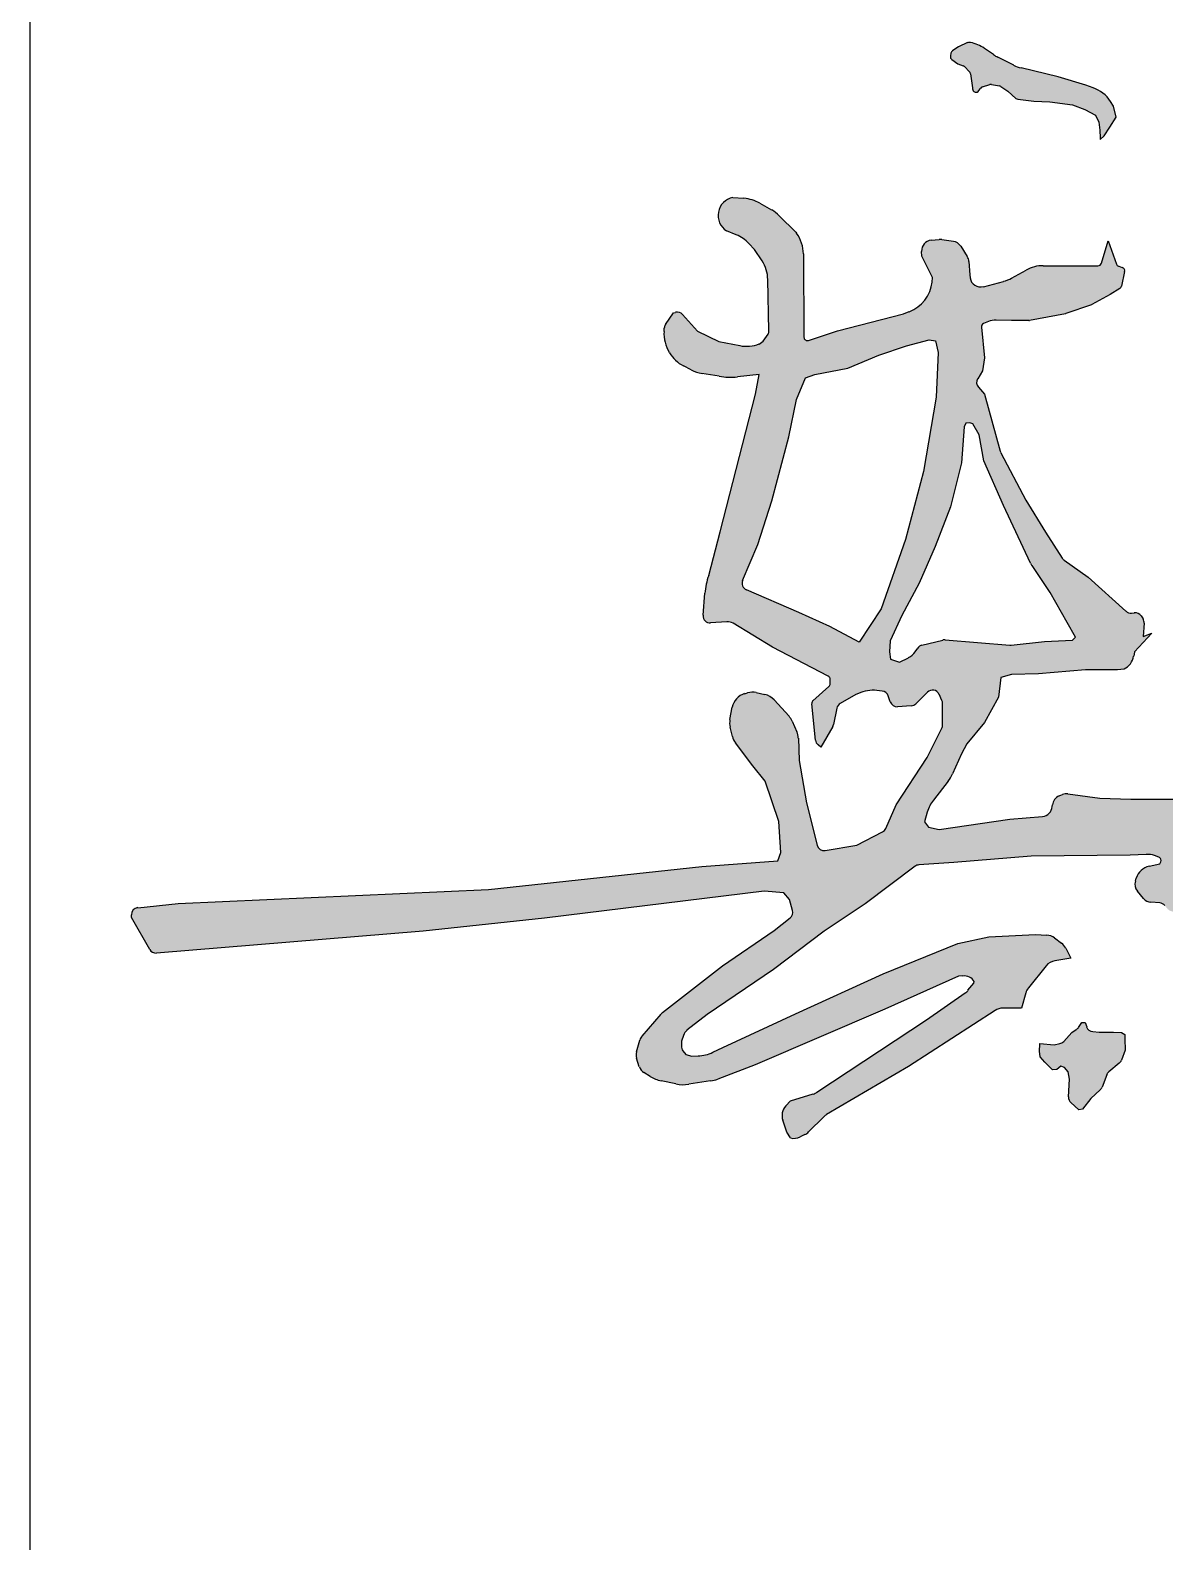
# Model space of a CAD drawing. Extents: x 1680110 to 4798266, y 269661 to 1249705.
# Drawn here: x 2473936 to 2475298, y 531231 to 533044 of the extents above; entities that cross this region are included whole.
import ezdxf

# ---------------------------------------------------------------- set-up
doc = ezdxf.new("R2010")
doc.units = 0
doc.header["$LTSCALE"] = 1000
doc.header["$MEASUREMENT"] = 0
doc.layers.add('图框', color=4, linetype='Continuous')
doc.layers.add('签名', color=7, linetype='Continuous')

msp = doc.modelspace()

# ---------------------------------------------------------------- hatches: boundary and pattern name
at = {"layer": '签名'}
h = msp.add_hatch(color=4, dxfattribs=at)
h.paths.add_polyline_path([(2475159.7, 532958), (2475186.8, 532954.4), (2475201.9, 532948.7), (2475214.4, 532941.9), (2475218.6, 532933.6), (2475219.6, 532923.7), (2475220.1, 532914.8), (2475220.1, 532912.8), (2475224.8, 532916.9), (2475231.6, 532927.3), (2475239.4, 532939.3), (2475236.3, 532952.8), (2475232.6, 532958.3, 0.161293), (2475211.6, 532974.7), (2475202.9, 532977.8), (2475169.6, 532987.7), (2475125.3, 532998.5, -0.055927), (2475116.4, 533001.8), (2475097.4, 533011.3, -0.036786), (2475092, 533014.5), (2475081.4, 533021.9, 0.116967), (2475063.1, 533029.2, 0.125161), (2475061.1, 533028.8), (2475050.1, 533023.8, 0.089225), (2475048.9, 533022.9, -0.045924), (2475049.5, 533023.4), (2475042.9, 533018.9, 0.195275), (2475041.1, 533016.2), (2475040.4, 533012.8, 0.293872), (2475042.1, 533008.5), (2475049.2, 533003.3), (2475056.5, 533000.7), (2475064.4, 532992.9), (2475067, 532974.3, 0.040442), (2475067, 532973.6, 0.74192), (2475074.7, 532971.3), (2475077.4, 532975.2), (2475088.8, 532978.9), (2475100.3, 532976.8), (2475109.2, 532970.5), (2475119.1, 532962, 0.146226), (2475121.4, 532961), (2475140.4, 532958.6)])
h.paths.add_polyline_path([(2475475, 532497.4, -0.224051), (2475483, 532481.1), (2475483.4, 532444.6, 0.252735), (2475493.2, 532426.9), (2475501.9, 532421.3), (2475510.2, 532422.2, 0.405395), (2475529.3, 532444.8), (2475527.9, 532465.7), (2475544, 532470.4), (2475548.6, 532472.7), (2475533, 532481.3), (2475530.2, 532492.8), (2475530.6, 532513.8, 0.116113), (2475528.6, 532523.3), (2475518, 532545.8, 0.062977), (2475515.2, 532550.3), (2475502.8, 532565.2, 0.230474), (2475485.9, 532572.8), (2475470.1, 532572.4), (2475465.1, 532571.1, 0.141943), (2475455, 532565), (2475441.3, 532550.4, 0.175293), (2475435.7, 532537.1), (2475435.5, 532534.4), (2475437.2, 532526.9), (2475438.4, 532526.9)])
h.paths.add_polyline_path([(2475441.5, 532310.5, 0.097987), (2475439.4, 532318.5), (2475433.4, 532331, 0.115547), (2475427.3, 532338.5), (2475404.6, 532356.3), (2475378.8, 532368.7), (2475366.5, 532368.9), (2475355.6, 532362.9), (2475345.6, 532343), (2475354.1, 532326.5, 0.112428), (2475360.3, 532319.3), (2475373, 532309.7), (2475384.2, 532302.6, -0.190711), (2475393.4, 532289.9), (2475402.7, 532253.6, -0.218827), (2475399.5, 532236.2), (2475384.7, 532215), (2475389.3, 532208.2, 0.115033), (2475396.5, 532201.8), (2475409.1, 532194.7, 0.14431), (2475420.8, 532192.1), (2475427.1, 532192.5), (2475434.2, 532208.3, 0.064737), (2475435.9, 532213.5), (2475442.6, 532253.1, 0.042109), (2475442.9, 532256.7), (2475442.9, 532285.6)])
h.paths.add_polyline_path([(2475243.1, 531804.6, 0.133698), (2475245.7, 531808.2), (2475250.2, 531820.5), (2475249.8, 531834), (2475249.8, 531839.1), (2475245.6, 531841.6), (2475236.3, 531842.1), (2475219.1, 531841.8), (2475211.2, 531842.6, -0.296761), (2475204, 531848.4), (2475202.2, 531853.6), (2475198.1, 531853.6), (2475194.2, 531847.6, -0.111035), (2475191.5, 531845), (2475186.1, 531841.6), (2475176.4, 531830.9, -0.159662), (2475171.8, 531828.3), (2475165, 531826.9), (2475147.8, 531828.4), (2475147.6, 531827.5), (2475147.2, 531819.2), (2475148, 531812.2), (2475153.9, 531805.9), (2475162.9, 531796.9), (2475168, 531797.3), (2475173.1, 531801.2), (2475177.4, 531799.7), (2475181.7, 531794.2), (2475183.3, 531785.6), (2475182.2, 531764.2, 0.22558), (2475185, 531757.5), (2475194.7, 531748.8), (2475199, 531749.5), (2475208.8, 531762.5), (2475220.2, 531772.7, 0.121444), (2475222.5, 531776.1), (2475228, 531790.8, -0.134274), (2475230.6, 531794.5)])
h = msp.add_hatch(color=4, dxfattribs=at)
h.paths.add_polyline_path([(2475635.4, 532277.8, -0.231178), (2475637.4, 532281), (2475676, 532304.7), (2475713.1, 532324.3, -0.274551), (2475717.5, 532324), (2475722.4, 532320.7, -0.290357), (2475724.3, 532316.6), (2475720.9, 532293.9, -0.282713), (2475718.1, 532290.5), (2475709.4, 532287.6, 0.12974), (2475691.3, 532275.7), (2475690.2, 532272.8), (2475688.8, 532262.1, 0.07073), (2475689.8, 532250.2), (2475691.3, 532243.3, 0.118418), (2475700.1, 532225.5), (2475729.9, 532189.8), (2475754.7, 532160.8), (2475764, 532149.7, -0.191696), (2475765, 532146.7), (2475764.4, 532136.9, 0.465128), (2475769.1, 532132.4), (2475811.7, 532137), (2475867.1, 532149.4, 0.44834), (2475870.2, 532155), (2475868.8, 532159.2), (2475861.8, 532166.7), (2475857.4, 532172, -0.157491), (2475854.5, 532179.2), (2475854.2, 532183.9, -0.24693), (2475859.1, 532194.7), (2475859.3, 532194.9, 0.440579), (2475860.7, 532213.7), (2475845.8, 532229.5), (2475828.1, 532241.4, -0.170294), (2475823, 532248.2), (2475820.2, 532257.4, -0.102372), (2475819.7, 532262.5), (2475821.2, 532277.3, -0.373734), (2475833.4, 532288.7), (2475833.7, 532288.7, 0.254103), (2475844.2, 532294.9), (2475850.9, 532306.4), (2475852.3, 532304.6), (2475855.2, 532291.6), (2475856, 532288.7, 0.331647), (2475867.8, 532279.1), (2475869.8, 532279), (2475878.5, 532279, 0.263355), (2475889.4, 532285.2), (2475890.2, 532286.4), (2475892.4, 532299.1, -0.184975), (2475897, 532306.9), (2475902.1, 532310.9, -0.149598), (2475909.1, 532313.7), (2475931.6, 532315.4), (2475979.5, 532314.4), (2475996.5, 532309.9), (2476012.9, 532303.4), (2476026.4, 532294.9), (2476043.9, 532275.5), (2476071.5, 532247.5), (2476080.5, 532236.6), (2476082, 532221.6), (2476086.5, 532207.2), (2476091.5, 532155.7), (2476088, 532134.3), (2476069.5, 532132.8), (2476066.5, 532122.8), (2476062.5, 532109.8), (2476047.1, 532095.9), (2476036.6, 532076.9), (2476021.1, 532058.5), (2476010.6, 532055), (2476002.7, 532065.5), (2475996.7, 532069.5), (2475980.2, 532067.5), (2475978.1, 532056.9), (2475955.1, 532051.4), (2475897.2, 532046.9), (2475886.8, 532042.9), (2475896.9, 532014.6), (2475900.9, 531983.5), (2475913.5, 531947.9), (2475965.9, 531837), (2475978.6, 531810.2), (2475979.9, 531786), (2475940.4, 531769.4), (2475919.9, 531782.1), (2475893.1, 531844.6), (2475869.1, 531900.2, 0.119239), (2475857.1, 531916.2), (2475843.3, 531927.5), (2475830.6, 531939), (2475830.9, 531943.4, 0.267055), (2475812.7, 531981.7), (2475800.2, 531990.3), (2475786.2, 532014.4), (2475774.1, 532028.4), (2475772, 532029.9, 0.225942), (2475761.3, 532031.8), (2475739.2, 532025.7, -0.047725), (2475736.8, 532025.3), (2475635.6, 532017.4), (2475562.3, 532015.7), (2475552.5, 532014.2), (2475553.5, 532017.5, -0.302854), (2475564.6, 532026.4), (2475666.7, 532035.4), (2475740, 532046.2, 0.079622), (2475743.8, 532047.4), (2475755.6, 532053.3, 0.447831), (2475758.9, 532065.5), (2475752, 532076.1, 0.101957), (2475749.6, 532078.6), (2475739, 532085.6), (2475711.9, 532082.6), (2475592.4, 532072.6), (2475564.3, 532072.6), (2475531.2, 532067.6), (2475517.1, 532062.5), (2475507.1, 532048.5), (2475506.2, 531936.2, -0.1506), (2475498.6, 531912.3), (2475497, 531910.1), (2475490, 531896.7, -0.07539), (2475482.4, 531886.4), (2475470.3, 531874.3, -0.258442), (2475462.3, 531872), (2475456.8, 531873.3, -0.172364), (2475452, 531876.3), (2475448.1, 531881.4, -0.116492), (2475446.5, 531884.9), (2475442.8, 531903), (2475440, 531979.6, 0.257654), (2475435.8, 531986.6), (2475430.6, 531989.7), (2475429.4, 532000.6, 0.137932), (2475427.7, 532004.9), (2475421.4, 532013.2, -0.130882), (2475419.7, 532017.2), (2475416.8, 532039.3, 0.375873), (2475408.3, 532046.6), (2475372, 532046.6, 0.153785), (2475367.1, 532045.1), (2475341.1, 532026.9), (2475331.1, 532020.7, 0.298099), (2475327.2, 532012.3), (2475328.3, 532009), (2475379.5, 532004.8, -0.449386), (2475383.3, 531999.7), (2475382.7, 531996.7), (2475328.7, 531996.7, 0.210128), (2475322.4, 531993.9), (2475317.2, 531988.3), (2475315, 531987.3, -0.340919), (2475299.9, 531991), (2475297.7, 531993.8, 0.210758), (2475291.6, 531997), (2475281, 531997.7, -0.201903), (2475272.2, 532002.2), (2475264.8, 532011, -0.259318), (2475262.4, 532023.1), (2475263.5, 532026.7, -0.264412), (2475279, 532040.9), (2475291.9, 532043.8), (2475292.9, 532046.1, 0.42547), (2475290.6, 532051.8), (2475285.5, 532053.8, 0.080244), (2475276.3, 532055.1), (2475256, 532054.4), (2475137.4, 532053), (2475044.5, 532045.3), (2475002.7, 532042.6, 0.145884), (2474998.1, 532040.9), (2474938, 531995.9), (2474888.8, 531962.9), (2474828.2, 531917.1), (2474748.7, 531863), (2474724.3, 531844.2, 0.151784), (2474720, 531838), (2474717.7, 531831), (2474717.7, 531825.3, 0.121298), (2474719.2, 531819.4), (2474722.8, 531815.2), (2474730, 531813.3), (2474737.6, 531813.5, 0.108689), (2474755.3, 531817.8), (2474767.3, 531823.7), (2474854.6, 531863.8), (2474959.8, 531911.9), (2475049.2, 531948.3), (2475086.6, 531956.1), (2475142.6, 531959.1), (2475156.1, 531958.3, -0.148728), (2475165.4, 531955), (2475173.8, 531948.7, -0.11645), (2475178.8, 531942.7), (2475184.9, 531930.6), (2475165.9, 531927.6, 0.187953), (2475155.2, 531921.5), (2475134, 531895, 0.102525), (2475130.9, 531888.9), (2475125.9, 531870.6), (2475103.4, 531870.6, 0.144191), (2475094.2, 531867.9), (2474990.2, 531800.9), (2474891.8, 531743.1, 0.063491), (2474888.4, 531740.4), (2474870.3, 531722.3, -0.080592), (2474865.9, 531719.1), (2474860.2, 531716.3, -0.178905), (2474848.5, 531715), (2474844.1, 531722.1), (2474839.3, 531736.2, -0.27945), (2474842.9, 531753.4), (2474848.7, 531759.6), (2474875.8, 531767.8, 0.073381), (2474880.2, 531769.9), (2475011.9, 531856.9), (2475058.1, 531889, 0.06755), (2475061.5, 531892.1), (2475068.5, 531900.5), (2475068.9, 531902.8, 0.305341), (2475055.5, 531909.3), (2475050.2, 531909), (2474961.7, 531869.7), (2474806.2, 531802.8), (2474761.2, 531785.7, -0.052637), (2474752.6, 531783.4), (2474726.4, 531779.4, -0.090596), (2474711.1, 531779.8), (2474693.4, 531783.6, -0.085038), (2474680, 531788.9), (2474672.6, 531793.4, -0.181064), (2474667.1, 531800.4), (2474663.8, 531810.9, -0.147202), (2474663.7, 531818.2), (2474667.8, 531832.5, -0.109427), (2474670.4, 531837.3), (2474693.3, 531863.7, -0.048018), (2474695.1, 531865.4), (2474766.9, 531921.6), (2474828.8, 531963.9), (2474848, 531979.1, 0.298156), (2474851, 531987.9), (2474847.5, 532001.2), (2474840.6, 532009.1), (2474817, 532011), (2474553.3, 531978.7), (2474407.6, 531962.9), (2474087.5, 531936.8, -0.291644), (2474079.5, 531941.1), (2474057.6, 531979.6), (2474057.6, 531982.8, -0.383842), (2474065.2, 531991.2), (2474113.6, 531996.3), (2474486.2, 532013), (2474742, 532040.6), (2474833.5, 532047.5), (2474837.1, 532057.4), (2474834.4, 532094.5), (2474818.2, 532142.9), (2474803.4, 532161.5), (2474782.5, 532188.9, -0.101619), (2474778.8, 532196.6), (2474776.1, 532207.6, -0.109256), (2474775.8, 532216.8), (2474778.7, 532231.6, -0.280752), (2474793.5, 532247.9), (2474796.9, 532248.9, -0.126758), (2474807.5, 532249.3), (2474817.8, 532247, -0.15474), (2474828.9, 532240.5), (2474846.8, 532220.9, -0.081557), (2474850.5, 532215.1), (2474856.2, 532202.2, -0.093443), (2474858, 532194.6), (2474859, 532167.7), (2474867.7, 532117), (2474880.4, 532066.3, 0.390931), (2474890, 532059.9), (2474928.3, 532066.3), (2474959, 532082.2, 0.171134), (2474962.9, 532086.4), (2474975.3, 532114.5), (2475012.4, 532171.4), (2475030.1, 532206.6, 0.116513), (2475031, 532210.4), (2475031, 532236.3, 0.107138), (2475030.2, 532239.8), (2475026.8, 532247.3, 0.523435), (2475013, 532249.8), (2474999, 532235.8, -0.18265), (2474993.5, 532233.4), (2474976.9, 532232.3, -0.340063), (2474968.3, 532238.1), (2474965.9, 532245.3, 0.294066), (2474958.7, 532251), (2474952.2, 532251.7, 0.133568), (2474930.1, 532248.2), (2474927.1, 532246.8), (2474908.2, 532236.3, 0.220074), (2474904, 532230.5), (2474900.1, 532211, -0.080659), (2474899.2, 532208.5), (2474885, 532183.7), (2474881.6, 532186.4, -0.201849), (2474878.5, 532192.2), (2474874.1, 532235.9, -0.240558), (2474875.5, 532239.5), (2474894.7, 532256.6, 0.21433), (2474896.1, 532259.8), (2474896.1, 532265.2, 0.280337), (2474893.8, 532269), (2474826.9, 532303.6), (2474779.7, 532332.4, 0.156534), (2474772.1, 532334.2), (2474752.7, 532332.8, -0.46076), (2474743.6, 532341.9), (2474745.8, 532368.3, -0.064651), (2474750.4, 532389.7), (2474764, 532442.2), (2474783.5, 532517), (2474806.5, 532607.2), (2474811, 532630.6), (2474784.9, 532628, -0.064936), (2474762.9, 532628.6), (2474742.3, 532632, -0.080775), (2474729.4, 532636.3), (2474720, 532641.2, -0.135752), (2474703.4, 532656.7), (2474702.9, 532657.5, -0.154043), (2474696.8, 532682.3), (2474697, 532686.3, -0.136703), (2474698.5, 532690.6), (2474708.3, 532704.7), (2474710.6, 532705.3, -0.279334), (2474719, 532702.8), (2474737, 532682.7), (2474762.5, 532670.4), (2474787.6, 532665.4, 0.141167), (2474811, 532667.3), (2474815.9, 532670.8), (2474821.7, 532679.2, 0.122029), (2474822.6, 532683.2), (2474821.3, 532744.7, 0.13949), (2474814.4, 532766.9), (2474805.4, 532780.8), (2474798.6, 532788, 0.109197), (2474783.5, 532798.3), (2474771.6, 532803.1, -0.674227), (2474779.2, 532843), (2474792.7, 532842.4, -0.092395), (2474811.7, 532836.2), (2474825.9, 532828.2, -0.067551), (2474835, 532821.2), (2474854.8, 532801.5), (2474855.7, 532800.2, -0.157847), (2474864, 532775.4), (2474864.7, 532675.6, 0.507739), (2474870.2, 532671.6), (2474905, 532683), (2474984.1, 532703.5), (2474991.1, 532706.2, 0.285141), (2475018.4, 532741.7), (2475019, 532747.3), (2475006.2, 532772.7), (2475005.9, 532778.4, -0.404917), (2475017.5, 532791.9), (2475027, 532792.7, -0.059906), (2475030, 532792.6), (2475044, 532790.6, -0.217925), (2475052.9, 532784.8), (2475060.7, 532772.3, -0.127757), (2475062.7, 532766.2), (2475063.6, 532750.5), (2475064.1, 532746.7, 0.45192), (2475080, 532736.1), (2475104.2, 532742.5, 0.061267), (2475113.8, 532746.4), (2475131.2, 532756, -0.126968), (2475151.8, 532761.3), (2475217.5, 532761.3, 0.329734), (2475221.6, 532764.3), (2475229.7, 532790.9), (2475239.7, 532763.2, 0.229531), (2475242.4, 532760.6), (2475246.7, 532759.2, -0.382276), (2475249.5, 532754.3), (2475245.7, 532736.7, -0.203047), (2475243.8, 532734), (2475232.2, 532726.7), (2475210, 532714.4), (2475178.7, 532703.7), (2475135, 532695.5), (2475113.6, 532695.5), (2475095.4, 532696.1, 0.112418), (2475086.1, 532694.4), (2475080.2, 532691.8, 0.326044), (2475077.7, 532687.4), (2475081.5, 532650.7), (2475079, 532635.1), (2475073.2, 532625.6, 0.328096), (2475074, 532615.6), (2475081.5, 532607.1), (2475100.3, 532538.7, 0.053255), (2475101, 532537), (2475130.9, 532479.9), (2475154.6, 532441.8), (2475174.7, 532410.3, 0.098742), (2475177, 532407.9), (2475205.9, 532387.8), (2475251.1, 532346.7, 0.218816), (2475257.9, 532344.6), (2475261.2, 532345, -0.291918), (2475269.4, 532341.1), (2475271.7, 532337.5, -0.158896), (2475272.9, 532332.4), (2475271.8, 532316.7), (2475282.3, 532320.7), (2475261.3, 532298.3), (2475260.4, 532293, -0.240188), (2475248.9, 532277.5), (2475241, 532276.4), (2475202.5, 532276.4), (2475146.2, 532271.8), (2475113.8, 532270.9), (2475100.9, 532267.2), (2475098.1, 532243.9), (2475081.5, 532213.4), (2475060.2, 532187.6), (2475053.8, 532175.6), (2475042.9, 532151.6, -0.059303), (2475037.7, 532143), (2475020, 532120.3, 0.096023), (2475012.7, 532105.8), (2475009.4, 532094.4), (2475014, 532087.9), (2475027, 532085.2), (2475111.7, 532097.3), (2475151.1, 532100.7, 0.368288), (2475162.7, 532112.5), (2475162.8, 532114.4, -0.287337), (2475170.8, 532125.3), (2475175.1, 532127, -0.1299), (2475181.5, 532127.8), (2475219.8, 532122.6), (2475257.1, 532121.5), (2475311.5, 532121.5, -0.061275), (2475314.5, 532121.1), (2475322.5, 532119.2, -0.265952), (2475331.7, 532110.4), (2475334.8, 532099.8), (2475339.1, 532085.3, 0.385739), (2475353.7, 532076.4), (2475364.5, 532078.4, 0.134429), (2475370.6, 532081.4), (2475387.3, 532096.2, 0.361907), (2475389.8, 532112.3), (2475385.5, 532119.5), (2475384.1, 532131.4, -0.367837), (2475393.3, 532145.2), (2475404.4, 532148.3, -0.157947), (2475412.2, 532148.1), (2475415, 532147.1, -0.191883), (2475422, 532140.8), (2475424.9, 532135), (2475430.1, 532117.4), (2475430.7, 532110.6, 0.175535), (2475434.4, 532102.7), (2475439.4, 532097.7), (2475458.6, 532096.8, 0.100406), (2475463.6, 532097.6), (2475473.8, 532101.3, 0.271742), (2475482, 532111.3), (2475487.1, 532143.3), (2475502.6, 532204.3), (2475518.5, 532254.6), (2475533.7, 532291.3), (2475537.8, 532288.2), (2475538.9, 532279.9), (2475532.7, 532236.4), (2475521.3, 532193), (2475513, 532152.6), (2475508.8, 532124.6), (2475508.8, 532106, 0.280775), (2475522, 532107.5), (2475525.4, 532110.1), (2475571, 532118.4), (2475707.4, 532123.4, 0.384258), (2475711.5, 532127.4), (2475712.1, 532137.4, 0.192772), (2475711.2, 532140.4), (2475681.2, 532176.4), (2475659.6, 532197.9, -0.038185), (2475655.4, 532202.8), (2475642.3, 532220.7, -0.150784), (2475634.1, 532244.3), (2475633.5, 532261.3)])
h.paths.add_polyline_path([(2475022.7, 532671), (2475025.7, 532657.1), (2475023.5, 532603.7), (2475008.1, 532514.5), (2474986.5, 532432.9), (2474957.2, 532349.8), (2474931.1, 532309.8), (2474895.6, 532328.3), (2474858.7, 532345.2), (2474795.6, 532372.6, -0.411776), (2474791.1, 532383.8), (2474809.4, 532426.8), (2474826.3, 532479.1), (2474846.4, 532556), (2474855.6, 532600.7), (2474866.4, 532626.8), (2474877.6, 532630.7), (2474917.3, 532638.5), (2474954.7, 532654.1), (2474987.8, 532665), (2475014.8, 532672.2)], flags=16)
h.paths.add_polyline_path([(2475063.7, 532572.8), (2475067.4, 532571.7), (2475074.9, 532558.5), (2475080.7, 532527.2), (2475104.1, 532473.6), (2475136.7, 532404.4, 0.039662), (2475138.4, 532401.5), (2475160.3, 532369.4), (2475180.4, 532333.4), (2475190.5, 532315.9), (2475186.8, 532312.1), (2475153.4, 532310.6), (2475112.6, 532306.2), (2475034.2, 532312.6, 0.081589), (2475031.5, 532312.3), (2475006.2, 532306, 0.183834), (2475001.3, 532302.6), (2474998.2, 532298.1, -0.12786), (2474990.2, 532291.1), (2474979.2, 532285.6), (2474968.6, 532289.3), (2474967.2, 532298.3), (2474968.3, 532311.3), (2474982.3, 532341.5), (2475002.8, 532380.3), (2475022.3, 532424.6), (2475040.6, 532472.1), (2475053.6, 532524.9), (2475056.8, 532568.1), (2475058.9, 532572.3)], flags=16)
h.paths.add_polyline_path([(2475903.2, 532263.4), (2475911, 532271), (2475915.9, 532275.3, -0.191823), (2475924.8, 532278.4), (2475945.9, 532277.4), (2475959.5, 532275, -0.10674), (2475964.5, 532272.9), (2475990.2, 532255.3), (2476015.5, 532237.7, -0.07439), (2476018.2, 532235.1), (2476035.8, 532212.7, -0.129106), (2476044.4, 532192.9), (2476047.1, 532175.8, -0.195793), (2476039.6, 532144.6), (2476035.1, 532138.2), (2476029.3, 532128.9), (2476010, 532113.2), (2476000.1, 532107.9), (2475994.3, 532109.1), (2475987.9, 532119), (2475980.3, 532127.7), (2475978.6, 532142.3), (2475978.6, 532157.4), (2475976.8, 532169.7), (2475969.8, 532180.2), (2475962.8, 532184.8), (2475954.1, 532185.4), (2475943.6, 532194.7), (2475935.4, 532206.4), (2475927.9, 532226.2), (2475922, 532236.6), (2475912.7, 532248.3), (2475904.5, 532255.3), (2475902.1, 532257.6)], flags=16)
h.paths.add_polyline_path([(2475875.8, 532188), (2475877.6, 532190.1), (2475877.9, 532190.1), (2475894.2, 532191.6), (2475901.6, 532187.9, -0.319194), (2475903.9, 532183.5), (2475902.8, 532175.3), (2475903.8, 532174.3, 0.170609), (2475911.2, 532170.3), (2475916.2, 532169.6), (2475922, 532168.3, -0.270894), (2475925.2, 532165.4), (2475925.9, 532163.1), (2475925.2, 532156.3), (2475924.8, 532154.2, -0.35173), (2475920.7, 532150.8), (2475906.4, 532150.5), (2475892.9, 532152.1, -0.28734), (2475889.4, 532154.9), (2475888, 532158.8, 0.155831), (2475886.5, 532160.8, 0.184917), (2475883.7, 532162.1), (2475879.7, 532162.4), (2475875.8, 532168.5), (2475875.8, 532179)], flags=16)
h.paths.add_polyline_path([(2475800.3, 532081.5), (2475810.3, 532092.1), (2475819.5, 532098), (2475826.7, 532101.8, -0.109091), (2475832, 532103.2), (2475838.8, 532103.5), (2475858.5, 532101.2), (2475867.7, 532100.1, 0.069308), (2475871.2, 532100.1), (2475877.9, 532101.2, 0.13629), (2475884.1, 532104), (2475890.9, 532109.6, -0.117467), (2475896.2, 532112.2), (2475904.9, 532114.2, -0.049761), (2475907.4, 532114.6), (2475921.1, 532114.9, -0.063156), (2475924.2, 532114.6), (2475938.7, 532111.3), (2475940.1, 532110.8, -0.311276), (2475948.3, 532098.9), (2475948.3, 532098), (2475943.8, 532088.4), (2475935.8, 532077.6, -0.162986), (2475929.1, 532073), (2475925.4, 532071.9), (2475905.7, 532071.5), (2475897.9, 532071.5, 0.140475), (2475891.1, 532069.5), (2475883.2, 532064.6), (2475878.7, 532062.3), (2475872.2, 532060.9), (2475870.3, 532061.2, -0.312011), (2475859.9, 532070.1), (2475857.8, 532071.6), (2475853, 532070.1), (2475847.9, 532059.1), (2475844.7, 532054.5), (2475841.4, 532052.6, -0.174687), (2475832.9, 532051.2), (2475827.3, 532052.2), (2475820, 532056.6, -0.082204), (2475816.8, 532059.3), (2475813.1, 532063.7), (2475803.9, 532073.3), (2475799.8, 532077.9)], flags=16)
h.paths.add_polyline_path([(2475831.4, 532026.7), (2475834.5, 532028.3, 0.21493), (2475842.7, 532034.9), (2475845.2, 532039.7), (2475847.2, 532043.3), (2475850.6, 532043.3), (2475856.1, 532042.1), (2475858.5, 532038.4, 0.120194), (2475862.8, 532034.2), (2475864.5, 532033.2), (2475870.4, 532027.6), (2475877.1, 532023.2, -0.198061), (2475882.6, 532015.2), (2475884.4, 532006.7), (2475884.9, 531992.1, -0.06461), (2475884.6, 531988.8), (2475884.4, 531988, -0.302829), (2475877.6, 531981.5), (2475876.5, 531981.3, -0.052243), (2475873.9, 531981.1), (2475864.1, 531981.5), (2475856.3, 531982.1), (2475853.1, 531985.3), (2475851.9, 531988.8), (2475851.7, 531997.2, 0.37754), (2475845.4, 532006.5), (2475842.6, 532011.9), (2475841.6, 532014.3), (2475839, 532015.9), (2475835.2, 532016.7), (2475831.7, 532019.5), (2475830.7, 532024)], flags=16)

# ---------------------------------------------------------------- linework, layer by layer
at = {"layer": '图框', "color": 0}
msp.add_lwpolyline([(2473936.1, 524454.8), (2473936.1, 537729.5)], dxfattribs=at)
at = {"layer": '签名', "color": 4}
for p, q in [((2475061.1, 533028.8, -2124.5), (2475050.1, 533023.8, -2124.5)), ((2475064.6, 533028.9, -2124.5), (2475063.6, 533029.1, -2124.5)), ((2475041.1, 533016.2, -2124.5), (2475040.4, 533012.8, -2124.5)), ((2475049.5, 533023.4, -2124.5), (2475042.9, 533018.9, -2124.5)), ((2475092, 533014.5, -2124.5), (2475081.4, 533021.9, -2124.5)), ((2475116.4, 533001.8, -2124.5), (2475097.4, 533011.3, -2124.5)), ((2475042.1, 533008.5, -2124.5), (2475049.2, 533003.3, -2124.5)), ((2475049.2, 533003.3, -2124.5), (2475055.6, 533001, -2124.5)), ((2475057.2, 533000, -2124.5), (2475063.4, 532993.9, -2124.5)), ((2475064.6, 532991.5, -2124.5), (2475067, 532974.7, -2124.5)), ((2475169.6, 532987.7, -2124.5), (2475125.3, 532998.5, -2124.5)), ((2475067, 532974.7, -2124.5), (2475067, 532973.6, -2124.5)), ((2475074.7, 532971.3, -2124.5), (2475076.6, 532974, -2124.5)), ((2475078.8, 532975.7, -2124.5), (2475087.8, 532978.5, -2124.5)), ((2475089.9, 532978.7, -2124.5), (2475099.4, 532976.9, -2124.5)), ((2475101.1, 532976.2, -2124.5), (2475109.2, 532970.5, -2124.5)), ((2475202.9, 532977.8, -2124.5), (2475169.6, 532987.7, -2124.5)), ((2475211.6, 532974.7, -2124.5), (2475202.9, 532977.8, -2124.5)), ((2475109.2, 532970.5, -2124.5), (2475119.1, 532962, -2124.5)), ((2475121.4, 532961, -2124.5), (2475140.4, 532958.6, -2124.5)), ((2475140.4, 532958.6, -2124.5), (2475159.7, 532958, -2124.5)), ((2475159.7, 532958, -2124.5), (2475186.8, 532954.4, -2124.5)), ((2475236.3, 532952.8, -2124.5), (2475232.6, 532958.3, -2124.5)), ((2475186.8, 532954.4, -2124.5), (2475201.9, 532948.7, -2124.5)), ((2475201.9, 532948.7, -2124.5), (2475214.4, 532941.9, -2124.5)), ((2475214.4, 532941.9, -2124.5), (2475218.6, 532933.6, -2124.5)), ((2475231.6, 532927.3, -2124.5), (2475239.4, 532939.3, -2124.5)), ((2475239.4, 532939.3, -2124.5), (2475236.3, 532952.8, -2124.5)), ((2475218.6, 532933.6, -2124.5), (2475219.6, 532923.7, -2124.5)), ((2475219.6, 532923.7, -2124.5), (2475220.1, 532914.8, -2124.5)), ((2475224.8, 532916.9, -2124.5), (2475231.6, 532927.3, -2124.5)), ((2475220.1, 532912.8, -2124.5), (2475224.8, 532916.9, -2124.5)), ((2475220.1, 532914.8, -2124.5), (2475220.1, 532912.8, -2124.5)), ((2474779.2, 532843, -2124.5), (2474792.7, 532842.4, -2124.5)), ((2474811.7, 532836.2, -2124.5), (2474825.9, 532828.2, -2124.5)), ((2474835, 532821.2, -2124.5), (2474854.8, 532801.5, -2124.5)), ((2474783.5, 532798.3, -2124.5), (2474771.6, 532803.1, -2124.5)), ((2474854.8, 532801.5, -2124.5), (2474855.7, 532800.2, -2124.5)), ((2475017.5, 532791.9, -2124.5), (2475027, 532792.7, -2124.5)), ((2475030, 532792.6, -2124.5), (2475044, 532790.6, -2124.5)), ((2474805.4, 532780.8, -2124.5), (2474798.6, 532788, -2124.5)), ((2474814.4, 532766.9, -2124.5), (2474805.4, 532780.8, -2124.5)), ((2474864, 532775.4, -2124.5), (2474864.7, 532675.6, -2124.5)), ((2475006.2, 532772.7, -2124.5), (2475005.9, 532778.4, -2124.5)), ((2475052.9, 532784.8, -2124.5), (2475060.7, 532772.3, -2124.5)), ((2475221.6, 532764.3, -2124.5), (2475229.7, 532790.9, -2124.5)), ((2475229.7, 532790.9, -2124.5), (2475239.7, 532763.2, -2124.5)), ((2475019, 532747.3, -2124.5), (2475006.2, 532772.7, -2124.5)), ((2475062.7, 532766.2, -2124.5), (2475063.6, 532750.5, -2124.5)), ((2475113.8, 532746.4, -2124.5), (2475131.2, 532756, -2124.5)), ((2475151.8, 532761.3, -2124.5), (2475217.5, 532761.3, -2124.5)), ((2475242.4, 532760.6, -2124.5), (2475246.7, 532759.2, -2124.5)), ((2474822.6, 532683.2, -2124.5), (2474821.3, 532744.7, -2124.5)), ((2475018.4, 532741.7, -2124.5), (2475019, 532747.3, -2124.5)), ((2475063.6, 532750.5, -2124.5), (2475064.1, 532746.7, -2124.5)), ((2475080, 532736.1, -2124.5), (2475104.2, 532742.5, -2124.5)), ((2475249.5, 532754.3, -2124.5), (2475245.7, 532736.7, -2124.5)), ((2475232.2, 532726.7, -2124.5), (2475210.3, 532714.6, -2124.5)), ((2475243.8, 532734, -2124.5), (2475232.2, 532726.7, -2124.5)), ((2474698.5, 532690.6, -2124.5), (2474708.3, 532704.7, -2124.5)), ((2474708.3, 532704.7, -2124.5), (2474710.6, 532705.3, -2124.5)), ((2474719, 532702.8, -2124.5), (2474737, 532682.7, -2124.5)), ((2474905, 532683, -2124.5), (2474984.1, 532703.5, -2124.5)), ((2474984.1, 532703.5, -2124.5), (2474991.1, 532706.2, -2124.5)), ((2475178.4, 532703.6, -2124.5), (2475135.4, 532695.5, -2124.5)), ((2475209.6, 532714.3, -2124.5), (2475179, 532703.8, -2124.5)), ((2474696.8, 532682.3, -2124.5), (2474697, 532686.3, -2124.5)), ((2474737, 532682.7, -2124.5), (2474762.5, 532670.4, -2124.5)), ((2474870.2, 532671.6, -2124.5), (2474905, 532683, -2124.5)), ((2475077.7, 532687.4, -2124.5), (2475081.5, 532650.7, -2124.5)), ((2475086.1, 532694.4, -2124.5), (2475080.2, 532691.8, -2124.5)), ((2475113.6, 532695.5, -2124.5), (2475095.4, 532696.1, -2124.5)), ((2475134.6, 532695.5, -2124.5), (2475113.6, 532695.5, -2124.5)), ((2474762.5, 532670.4, -2124.5), (2474787.6, 532665.4, -2124.5)), ((2474811, 532667.3, -2124.5), (2474815.9, 532670.8, -2124.5)), ((2474815.9, 532670.8, -2124.5), (2474821.7, 532679.2, -2124.5)), ((2474954.7, 532654.1, -2124.5), (2474987.8, 532665, -2124.5)), ((2474987.8, 532665, -2124.5), (2475014.8, 532672.2, -2124.5)), ((2475014.8, 532672.2, -2124.5), (2475022.7, 532671, -2124.5)), ((2475022.7, 532671, -2124.5), (2475025.7, 532657.1, -2124.5)), ((2474703.4, 532656.7, -2124.5), (2474702.9, 532657.5, -2124.5)), ((2474917.3, 532638.5, -2124.5), (2474954.7, 532654.1, -2124.5)), ((2475025.7, 532657.1, -2124.5), (2475023.5, 532603.7, -2124.5)), ((2475081.5, 532650.7, -2124.5), (2475079, 532635.1, -2124.5)), ((2474729.4, 532636.3, -2124.5), (2474720, 532641.2, -2124.5)), ((2474762.9, 532628.6, -2124.5), (2474742.3, 532632, -2124.5)), ((2474811, 532630.6, -2124.5), (2474784.9, 532628, -2124.5)), ((2474806.5, 532607.2, -2124.5), (2474811, 532630.6, -2124.5)), ((2474866.4, 532626.8, -2124.5), (2474877.6, 532630.7, -2124.5)), ((2474877.6, 532630.7, -2124.5), (2474917.3, 532638.5, -2124.5)), ((2475079, 532635.1, -2124.5), (2475073.2, 532625.6, -2124.5)), ((2474855.6, 532600.7, -2124.5), (2474866.4, 532626.8, -2124.5)), ((2475074, 532615.6, -2124.5), (2475081.5, 532607.1, -2124.5)), ((2474783.5, 532517, -2124.5), (2474806.5, 532607.2, -2124.5)), ((2474846.4, 532556, -2124.5), (2474855.6, 532600.7, -2124.5)), ((2475023.5, 532603.7, -2124.5), (2475008.1, 532514.5, -2124.5)), ((2475081.5, 532607.1, -2124.5), (2475100.3, 532538.7, -2124.5)), ((2474826.3, 532479.1, -2124.5), (2474846.4, 532556, -2124.5)), ((2475056.8, 532568.1, -2124.5), (2475053.6, 532524.9, -2124.5)), ((2475058.9, 532572.3, -2124.5), (2475056.8, 532568.1, -2124.5)), ((2475063.7, 532572.8, -2124.5), (2475058.9, 532572.3, -2124.5)), ((2475067.4, 532571.7, -2124.5), (2475063.7, 532572.8, -2124.5)), ((2475074.9, 532558.5, -2124.5), (2475067.4, 532571.7, -2124.5)), ((2475080.7, 532527.2, -2124.5), (2475074.9, 532558.5, -2124.5)), ((2475053.6, 532524.9, -2124.5), (2475040.6, 532472.1, -2124.5)), ((2475104.1, 532473.6, -2124.5), (2475080.7, 532527.2, -2124.5)), ((2475101, 532537, -2124.5), (2475130.9, 532479.9, -2124.5)), ((2474764, 532442.2, -2124.5), (2474783.5, 532517, -2124.5)), ((2475008.1, 532514.5, -2124.5), (2474986.5, 532432.9, -2124.5)), ((2474809.4, 532426.8, -2124.5), (2474826.3, 532479.1, -2124.5)), ((2475040.6, 532472.1, -2124.5), (2475022.3, 532424.6, -2124.5)), ((2475136.7, 532404.4, -2124.5), (2475104.1, 532473.6, -2124.5)), ((2475130.9, 532479.9, -2124.5), (2475154.6, 532441.8, -2124.5)), ((2474750.4, 532389.7, -2124.5), (2474764, 532442.2, -2124.5)), ((2474764, 532442.2, -2124.5), (2474764, 532442.2, -2124.5)), ((2474986.5, 532432.9, -2124.5), (2474957.2, 532349.8, -2124.5)), ((2475154.6, 532441.8, -2124.5), (2475174.7, 532410.3, -2124.5)), ((2474791.1, 532383.8, -2124.5), (2474809.4, 532426.8, -2124.5)), ((2475022.3, 532424.6, -2124.5), (2475002.8, 532380.3, -2124.5)), ((2475160.3, 532369.4, -2124.5), (2475138.4, 532401.5, -2124.5)), ((2475177, 532407.9, -2124.5), (2475205.9, 532387.8, -2124.5)), ((2475002.8, 532380.3, -2124.5), (2474982.3, 532341.5, -2124.5)), ((2475205.9, 532387.8, -2124.5), (2475251.1, 532346.7, -2124.5)), ((2474743.6, 532341.9, -2124.5), (2474745.8, 532368.3, -2124.5)), ((2474858.7, 532345.2, -2124.5), (2474795.6, 532372.6, -2124.5)), ((2475180.4, 532333.4, -2124.5), (2475160.3, 532369.4, -2124.5)), ((2474895.6, 532328.3, -2124.5), (2474858.7, 532345.2, -2124.5)), ((2474957.2, 532349.8, -2124.5), (2474931.1, 532309.8, -2124.5)), ((2474982.3, 532341.5, -2124.5), (2474968.3, 532311.3, -2124.5)), ((2475257.9, 532344.6, -2124.5), (2475261.2, 532345, -2124.5)), ((2475269.4, 532341.1, -2124.5), (2475271.7, 532337.5, -2124.5)), ((2474772.1, 532334.2, -2124.5), (2474752.7, 532332.8, -2124.5)), ((2474826.9, 532303.6, -2124.5), (2474779.7, 532332.4, -2124.5)), ((2474931.1, 532309.8, -2124.5), (2474895.6, 532328.3, -2124.5)), ((2475190.5, 532315.9, -2124.5), (2475180.4, 532333.4, -2124.5)), ((2475282.3, 532320.7, -2124.5), (2475261.3, 532298.3, -2124.5)), ((2475272.9, 532332.4, -2124.5), (2475271.8, 532316.7, -2124.5)), ((2475271.8, 532316.7, -2124.5), (2475282.3, 532320.7, -2124.5)), ((2474893.8, 532269, -2124.5), (2474826.9, 532303.6, -2124.5)), ((2474968.3, 532311.3, -2124.5), (2474967.2, 532298.3, -2124.5)), ((2474998.2, 532298.1, -2124.5), (2475001.3, 532302.6, -2124.5)), ((2475006.2, 532306, -2124.5), (2475031.5, 532312.3, -2124.5)), ((2475034.2, 532312.6, -2124.5), (2475111.9, 532306.3, -2124.5)), ((2475113.4, 532306.3, -2124.5), (2475153.4, 532310.6, -2124.5)), ((2475153.4, 532310.6, -2124.5), (2475186.8, 532312.1, -2124.5)), ((2475186.8, 532312.1, -2124.5), (2475190.5, 532315.9, -2124.5)), ((2474967.2, 532298.3, -2124.5), (2474968.6, 532289.3, -2124.5)), ((2474968.6, 532289.3, -2124.5), (2474979.2, 532285.6, -2124.5)), ((2474979.2, 532285.6, -2124.5), (2474990.2, 532291.1, -2124.5)), ((2475261.3, 532298.3, -2124.5), (2475260.4, 532293, -2124.5)), ((2475100.9, 532267.2, -2124.5), (2475098.1, 532243.9, -2124.5)), ((2475113.8, 532270.9, -2124.5), (2475100.9, 532267.2, -2124.5)), ((2475146.2, 532271.8, -2124.5), (2475113.8, 532270.9, -2124.5)), ((2475202.5, 532276.4, -2124.5), (2475146.2, 532271.8, -2124.5)), ((2475241, 532276.4, -2124.5), (2475202.5, 532276.4, -2124.5)), ((2475248.9, 532277.5, -2124.5), (2475241, 532276.4, -2124.5)), ((2474793.5, 532247.9, -2124.5), (2474796.9, 532248.9, -2124.5)), ((2474807.5, 532249.3, -2124.5), (2474817.8, 532247, -2124.5)), ((2474875.5, 532239.5, -2124.5), (2474894.7, 532256.6, -2124.5)), ((2474896.1, 532259.8, -2124.5), (2474896.1, 532265.2, -2124.5)), ((2474930.1, 532248.2, -2124.5), (2474927.1, 532246.8, -2124.5)), ((2474958.7, 532251, -2124.5), (2474952.2, 532251.7, -2124.5)), ((2475013, 532249.8, -2124.5), (2474999, 532235.8, -2124.5)), ((2474775.8, 532216.8, -2124.5), (2474778.7, 532231.6, -2124.5)), ((2474828.9, 532240.5, -2124.5), (2474846.8, 532220.9, -2124.5)), ((2474878.5, 532192.2, -2124.5), (2474874.1, 532235.9, -2124.5)), ((2474904, 532230.5, -2124.5), (2474900.1, 532211, -2124.5)), ((2474927.1, 532246.8, -2124.5), (2474908.2, 532236.3, -2124.5)), ((2474968.3, 532238.1, -2124.5), (2474965.9, 532245.3, -2124.5)), ((2474993.5, 532233.4, -2124.5), (2474976.9, 532232.3, -2124.5)), ((2475030.2, 532239.8, -2124.5), (2475026.8, 532247.3, -2124.5)), ((2475031, 532210.4, -2124.5), (2475031, 532236.3, -2124.5)), ((2475098.1, 532243.9, -2124.5), (2475081.5, 532213.4, -2124.5)), ((2474850.5, 532215.1, -2124.5), (2474856.2, 532202.2, -2124.5)), ((2475081.5, 532213.4, -2124.5), (2475060.2, 532187.6, -2124.5)), ((2474778.8, 532196.6, -2124.5), (2474776.1, 532207.6, -2124.5)), ((2474858, 532194.6, -2124.5), (2474859, 532167.7, -2124.5)), ((2474899.2, 532208.5, -2124.5), (2474885, 532183.7, -2124.5)), ((2475012.4, 532171.4, -2124.5), (2475030.1, 532206.6, -2124.5)), ((2474803.4, 532161.5, -2124.5), (2474782.5, 532188.9, -2124.5)), ((2474885, 532183.7, -2124.5), (2474881.6, 532186.4, -2124.5)), ((2475053.8, 532175.6, -2124.5), (2475042.9, 532151.6, -2124.5)), ((2475060.2, 532187.6, -2124.5), (2475053.8, 532175.6, -2124.5)), ((2474818.2, 532142.9, -2124.5), (2474803.4, 532161.5, -2124.5)), ((2474859, 532167.7, -2124.5), (2474867.7, 532117, -2124.5)), ((2474975.3, 532114.5, -2124.5), (2475012.4, 532171.4, -2124.5)), ((2474834.4, 532094.5, -2124.5), (2474818.2, 532142.9, -2124.5)), ((2475037.7, 532143, -2124.5), (2475020, 532120.3, -2124.5)), ((2475170.8, 532125.3, -2124.5), (2475175.1, 532127, -2124.5)), ((2475181.5, 532127.8, -2124.5), (2475219.8, 532122.6, -2124.5)), ((2475219.8, 532122.6, -2124.5), (2475257.1, 532121.5, -2124.5)), ((2475257.1, 532121.5, -2124.5), (2475311.5, 532121.5, -2124.5)), ((2474867.7, 532117, -2124.5), (2474880.4, 532066.3, -2124.5)), ((2474962.9, 532086.4, -2124.5), (2474975.3, 532114.5, -2124.5)), ((2475012.7, 532105.8, -2124.5), (2475009.4, 532094.4, -2124.5)), ((2475162.7, 532112.5, -2124.5), (2475162.8, 532114.4, -2124.5)), ((2474837.1, 532057.4, -2124.5), (2474834.4, 532094.5, -2124.5)), ((2475009.4, 532094.4, -2124.5), (2475014, 532087.9, -2124.5)), ((2475014, 532087.9, -2124.5), (2475027, 532085.2, -2124.5)), ((2475027, 532085.2, -2124.5), (2475111.7, 532097.3, -2124.5)), ((2475111.7, 532097.3, -2124.5), (2475151.1, 532100.7, -2124.5)), ((2474890, 532059.9, -2124.5), (2474928.3, 532066.3, -2124.5)), ((2474928.3, 532066.3, -2124.5), (2474959, 532082.2, -2124.5)), ((2474833.5, 532047.5, -2124.5), (2474837.1, 532057.4, -2124.5)), ((2475137.4, 532053, -2124.5), (2475044.5, 532045.3, -2124.5)), ((2475256, 532054.4, -2124.5), (2475137.4, 532053, -2124.5)), ((2475275.5, 532055.1, -2124.5), (2475256, 532054.4, -2124.5)), ((2475290.6, 532051.8, -2124.5), (2475285.5, 532053.8, -2124.5)), ((2474486.2, 532013, -2124.5), (2474742, 532040.6, -2124.5)), ((2474742, 532040.6, -2124.5), (2474833.5, 532047.5, -2124.5)), ((2474998.1, 532040.9, -2124.5), (2474938, 531995.9, -2124.5)), ((2475044.5, 532045.3, -2124.5), (2475002.7, 532042.6, -2124.5)), ((2475279, 532040.9, -2124.5), (2475291.9, 532043.8, -2124.5)), ((2475291.9, 532043.8, -2124.5), (2475292.9, 532046.1, -2124.5)), ((2474113.6, 531996.3, -2124.5), (2474486.2, 532013, -2124.5)), ((2475262.4, 532023.1, -2124.5), (2475263.5, 532026.7, -2124.5)), ((2474065.2, 531991.2, -2124.5), (2474113.6, 531996.3, -2124.5)), ((2474817, 532011, -2124.5), (2474553.3, 531978.7, -2124.5)), ((2474840.6, 532009.1, -2124.5), (2474817, 532011, -2124.5)), ((2474847.5, 532001.2, -2124.5), (2474840.6, 532009.1, -2124.5)), ((2474851, 531987.9, -2124.5), (2474847.5, 532001.2, -2124.5)), ((2474938, 531995.9, -2124.5), (2474888.8, 531962.9, -2124.5)), ((2475272.2, 532002.2, -2124.5), (2475264.8, 532011, -2124.5)), ((2475291.6, 531997, -2124.5), (2475281, 531997.7, -2124.5)), ((2474057.6, 531979.6, -2124.5), (2474057.6, 531982.8, -2124.5)), ((2474079.5, 531941.1, -2124.5), (2474057.6, 531979.6, -2124.5)), ((2474553.3, 531978.7, -2124.5), (2474407.6, 531962.9, -2124.5)), ((2474828.8, 531963.9, -2124.5), (2474848, 531979.1, -2124.5)), ((2474407.6, 531962.9, -2124.5), (2474087.5, 531936.8, -2124.5)), ((2474766.9, 531921.6, -2124.5), (2474828.8, 531963.9, -2124.5)), ((2474888.8, 531962.9, -2124.5), (2474828.2, 531917.1, -2124.5)), ((2475086.6, 531956.1, -2124.5), (2475142.6, 531959.1, -2124.5)), ((2475142.6, 531959.1, -2124.5), (2475156.1, 531958.3, -2124.5)), ((2474959.8, 531911.9, -2124.5), (2475049.2, 531948.3, -2124.5)), ((2475049.2, 531948.3, -2124.5), (2475086.6, 531956.1, -2124.5)), ((2475165.4, 531955, -2124.5), (2475173.8, 531948.7, -2124.5)), ((2475178.8, 531942.7, -2124.5), (2475184.9, 531930.6, -2124.5)), ((2474695.1, 531865.4, -2124.5), (2474766.9, 531921.6, -2124.5)), ((2475155.2, 531921.5, -2124.5), (2475134, 531895, -2124.5)), ((2475184.9, 531930.6, -2124.5), (2475165.9, 531927.6, -2124.5)), ((2474828.2, 531917.1, -2124.5), (2474748.7, 531863, -2124.5)), ((2474854.6, 531863.8, -2124.5), (2474959.8, 531911.9, -2124.5)), ((2475050.2, 531909, -2124.5), (2474961.7, 531869.7, -2124.5)), ((2475055.5, 531909.3, -2124.5), (2475050.2, 531909, -2124.5)), ((2475011.9, 531856.9, -2124.5), (2475058.1, 531889, -2124.5)), ((2475061.5, 531892.1, -2124.5), (2475068.5, 531900.5, -2124.5)), ((2475068.5, 531900.5, -2124.5), (2475068.9, 531902.8, -2124.5)), ((2475130.9, 531888.9, -2124.5), (2475125.9, 531870.6, -2124.5)), ((2474961.7, 531869.7, -2124.5), (2474806.2, 531802.8, -2124.5)), ((2475094.2, 531867.9, -2124.5), (2474990.2, 531800.9, -2124.5)), ((2475125.9, 531870.6, -2124.5), (2475103.4, 531870.6, -2124.5)), ((2474670.4, 531837.3, -2124.5), (2474693.3, 531863.7, -2124.5)), ((2474748.7, 531863, -2124.5), (2474724.3, 531844.2, -2124.5)), ((2474767.3, 531823.7, -2124.5), (2474854.6, 531863.8, -2124.5)), ((2474880.2, 531769.9, -2124.5), (2475011.9, 531856.9, -2124.5)), ((2475194.2, 531847.6, -2124.5), (2475198.1, 531853.6, -2124.5)), ((2475198.1, 531853.6, -2124.5), (2475202.2, 531853.6, -2124.5)), ((2475202.2, 531853.6, -2124.5), (2475204, 531848.4, -2124.5)), ((2474663.7, 531818.2, -2124.5), (2474667.8, 531832.5, -2124.5)), ((2474720, 531838, -2124.5), (2474717.7, 531831, -2124.5)), ((2474717.7, 531831, -2124.5), (2474717.7, 531825.3, -2124.5)), ((2475176.4, 531830.9, -2124.5), (2475186.1, 531841.6, -2124.5)), ((2475186.1, 531841.6, -2124.5), (2475191.5, 531845, -2124.5)), ((2475211.2, 531842.6, -2124.5), (2475219.1, 531841.8, -2124.5)), ((2475219.1, 531841.8, -2124.5), (2475236.3, 531842.1, -2124.5)), ((2475236.3, 531842.1, -2124.5), (2475245.6, 531841.6, -2124.5)), ((2475245.6, 531841.6, -2124.5), (2475249.8, 531839.1, -2124.5)), ((2475249.8, 531839.1, -2124.5), (2475249.8, 531834, -2124.5)), ((2475249.8, 531834, -2124.5), (2475250.2, 531820.5, -2124.5)), ((2474719.2, 531819.4, -2124.5), (2474722.8, 531815.2, -2124.5)), ((2474722.8, 531815.2, -2124.5), (2474730, 531813.3, -2124.5)), ((2474730, 531813.3, -2124.5), (2474737.6, 531813.5, -2124.5)), ((2474755.3, 531817.8, -2124.5), (2474767.3, 531823.7, -2124.5)), ((2475147.2, 531819.2, -2124.5), (2475147.6, 531827.5, -2124.5)), ((2475148, 531812.2, -2124.5), (2475147.2, 531819.2, -2124.5)), ((2475147.6, 531827.5, -2124.5), (2475147.8, 531828.4, -2124.5)), ((2475147.8, 531828.4, -2124.5), (2475165, 531826.9, -2124.5)), ((2475165, 531826.9, -2124.5), (2475171.8, 531828.3, -2124.5)), ((2475250.2, 531820.5, -2124.5), (2475245.7, 531808.2, -2124.5)), ((2474667.1, 531800.4, -2124.5), (2474663.8, 531810.9, -2124.5)), ((2474806.2, 531802.8, -2124.5), (2474761.2, 531785.7, -2124.5)), ((2474990.2, 531800.9, -2124.5), (2474891.8, 531743.1, -2124.5)), ((2475153.9, 531805.9, -2124.5), (2475148, 531812.2, -2124.5)), ((2475162.9, 531796.9, -2124.5), (2475153.9, 531805.9, -2124.5)), ((2475168, 531797.3, -2124.5), (2475162.9, 531796.9, -2124.5)), ((2475173.1, 531801.2, -2124.5), (2475168, 531797.3, -2124.5)), ((2475177.4, 531799.7, -2124.5), (2475173.1, 531801.2, -2124.5)), ((2475181.7, 531794.2, -2124.5), (2475177.4, 531799.7, -2124.5)), ((2475243.1, 531804.6, -2124.5), (2475230.6, 531794.5, -2124.5)), ((2474680, 531788.9, -2124.5), (2474672.6, 531793.4, -2124.5)), ((2474711.1, 531779.8, -2124.5), (2474693.4, 531783.6, -2124.5)), ((2474752.6, 531783.4, -2124.5), (2474726.4, 531779.4, -2124.5)), ((2475183.3, 531785.6, -2124.5), (2475181.7, 531794.2, -2124.5)), ((2475182.2, 531764.2, -2124.5), (2475183.3, 531785.6, -2124.5)), ((2475228, 531790.8, -2124.5), (2475222.5, 531776.1, -2124.5)), ((2474842.9, 531753.4, -2124.5), (2474848.7, 531759.6, -2124.5)), ((2474848.7, 531759.6, -2124.5), (2474875.8, 531767.8, -2124.5)), ((2475208.8, 531762.5, -2124.5), (2475199, 531749.5, -2124.5)), ((2475220.2, 531772.7, -2124.5), (2475208.8, 531762.5, -2124.5)), ((2474888.4, 531740.4, -2124.5), (2474870.3, 531722.3, -2124.5)), ((2475194.7, 531748.8, -2124.5), (2475185, 531757.5, -2124.5)), ((2475199, 531749.5, -2124.5), (2475194.7, 531748.8, -2124.5)), ((2474844.1, 531722.1, -2124.5), (2474839.3, 531736.2, -2124.5)), ((2474848.5, 531715, -2124.5), (2474844.1, 531722.1, -2124.5)), ((2474865.9, 531719.1, -2124.5), (2474860.2, 531716.3, -2124.5))]:
    msp.add_line(p, q, dxfattribs=at)
for centre, radius, start, end in [((2475062.8, 533024.9, -2124.5), 4.25, 79.7053, 114.6051), ((2475057, 532987.1, -2124.5), 42.5, 55.0311, 79.7053), ((2475044.6, 533011.9, -2124.5), 4.25, 168.68, 234.1864), ((2475045.3, 533015.4, -2124.5), 4.25, 124.4824, 168.68), ((2475051.9, 533019.9, -2124.5), 4.25, 114.6051, 124.4824), ((2475116.4, 533049.3, -2124.5), 42.5, 235.0311, 243.458), ((2475054.2, 532997, -2124.5), 4.25, 45.026, 70.3616), ((2475060.4, 532990.9, -2124.5), 4.25, 8.1401, 45.026), ((2475135.3, 533039.8, -2124.5), 42.5, 243.458, 256.2621), ((2475071.2, 532973.6, -2124.5), 4.25, 180, 326.2905), ((2475080.1, 532971.6, -2124.5), 4.25, 107.63, 146.2905), ((2475089.1, 532974.5, -2124.5), 4.25, 79.7053, 107.63), ((2475098.6, 532972.8, -2124.5), 4.25, 54.8009, 79.7053), ((2475197.3, 532934.7, -2124.5), 42.5, 33.7126, 70.3627), ((2475121.9, 532965.2, -2124.5), 4.25, 229.4252, 262.702), ((2474783.5, 532821.5, -2124.5), 21.9, 101.2663, 237.2219), ((2474785.6, 532788.3, -2124.5), 54.5, 61.4118, 82.5272), ((2474805, 532791.2, -2124.5), 42.5, 45.0225, 60.4805), ((2474767.7, 532758.9, -2124.5), 42.5, 43.2867, 68.2141), ((2474821.5, 532775.1, -2124.5), 42.5, 0.3955, 36.2753), ((2475018.6, 532779.2, -2124.5), 12.7, 95.1898, 183.3653), ((2475028.2, 532780, -2124.5), 12.7, 81.4768, 95.1898), ((2475042.1, 532777.9, -2124.5), 12.7, 32.301, 81.4768), ((2474778.8, 532743.8, -2124.5), 42.5, 1.2463, 33.0102), ((2475049.9, 532765.5, -2124.5), 12.7, 3.1789, 32.301), ((2475151.8, 532718.8, -2124.5), 42.5, 90, 118.944), ((2475217.5, 532765.5, -2124.5), 4.25, 270, 342.9966), ((2475243.7, 532764.7, -2124.5), 4.25, 199.8696, 251.5786), ((2475245.4, 532755.2, -2124.5), 4.25, 347.896, 71.5786), ((2474976.1, 532745.9, -2124.5), 42.5, 290.6227, 354.2828), ((2475076.7, 532748.4, -2124.5), 12.7, 187.6436, 284.9202), ((2475093.3, 532783.6, -2124.5), 42.5, 284.9202, 298.944), ((2475241.6, 532737.6, -2124.5), 4.25, 301.9852, 347.896), ((2474712.7, 532697.1, -2124.5), 8.5, 41.9002, 104.3276), ((2475177.6, 532707.8, -2124.5), 4.25, 280.6767, 288.8723), ((2475208.2, 532718.3, -2124.5), 4.25, 288.8723, 299.0355), ((2474705.5, 532685.8, -2124.5), 8.5, 145.2838, 176.4209), ((2474814.1, 532683, -2124.5), 8.5, 333.417, 1.2463), ((2475081.9, 532687.9, -2124.5), 4.25, 113.6129, 185.8458), ((2475094.6, 532674.9, -2124.5), 21.2, 87.9562, 113.6129), ((2475134.6, 532699.7, -2124.5), 4.25, 270, 280.6767), ((2474739.2, 532679.6, -2124.5), 42.5, 176.4209, 211.4496), ((2474795.9, 532707.1, -2124.5), 42.5, 258.6987, 290.8395), ((2474868.9, 532675.6, -2124.5), 4.25, 180.3955, 288.0702), ((2474739.7, 532678.8, -2124.5), 42.5, 211.4496, 242.3725), ((2474749.1, 532673.9, -2124.5), 42.5, 242.3725, 260.8447), ((2474776.4, 532712.5, -2124.5), 85, 260.8447, 275.7061), ((2475080.4, 532621.2, -2124.5), 8.5, 148.5504, 221.2082), ((2475108.5, 532541, -2124.5), 8.5, 195.4221, 207.6157), ((2475155.9, 532413.5, -2124.5), 21.2, 205.2508, 214.336), ((2475181.9, 532414.9, -2124.5), 8.5, 212.6397, 235.1966), ((2474830.5, 532361.3, -2124.5), 85, 160.4834, 175.2797), ((2474799, 532380.4, -2124.5), 8.5, 156.9951, 246.5179), ((2474752, 532341.2, -2124.5), 8.5, 175.2797, 274.2331), ((2475256.9, 532353, -2124.5), 8.5, 227.7487, 277.1195), ((2475262.2, 532336.6, -2124.5), 8.5, 32.0256, 97.1195), ((2474773, 532321.5, -2124.5), 12.7, 58.647, 94.2331), ((2475264.4, 532333, -2124.5), 8.5, 355.9112, 32.0256), ((2475008.3, 532297.8, -2124.5), 8.5, 104.0257, 145.6922), ((2475033.5, 532304.1, -2124.5), 8.5, 85.3682, 104.0257), ((2475112.5, 532314.7, -2124.5), 8.5, 265.3682, 276.0911), ((2474980.7, 532310.1, -2124.5), 21.2, 296.5471, 325.6922), ((2475239.4, 532296.5, -2124.5), 21.2, 296.5086, 350.5323), ((2474891.9, 532265.2, -2124.5), 4.25, 0, 62.6406), ((2474799.5, 532227.6, -2124.5), 21.2, 106.3774, 169.1061), ((2474802.9, 532228.5, -2124.5), 21.2, 77.4807, 106.3774), ((2474891.9, 532259.8, -2124.5), 4.25, 311.6112, 0), ((2474947.7, 532209.5, -2124.5), 42.5, 83.9957, 114.427), ((2474957.8, 532242.6, -2124.5), 8.5, 18.4484, 83.9957), ((2475019, 532243.8, -2124.5), 8.5, 24.4609, 134.9775), ((2474813.2, 532226.2, -2124.5), 21.2, 42.2961, 77.4807), ((2474878.3, 532236.4, -2124.5), 4.25, 131.6112, 185.7151), ((2474912.4, 532228.9, -2124.5), 8.5, 119.0355, 168.6814), ((2474976.3, 532240.8, -2124.5), 8.5, 198.4484, 273.5735), ((2474993, 532241.9, -2124.5), 8.5, 273.5735, 314.9775), ((2475022.5, 532236.3, -2124.5), 8.5, 0, 24.4609), ((2474796.7, 532212.7, -2124.5), 21.2, 169.1061, 194.0468), ((2474831.1, 532206.6, -2124.5), 21.2, 23.6459, 42.2961), ((2474799.4, 532201.8, -2124.5), 21.2, 194.0468, 217.2565), ((2474836.7, 532193.7, -2124.5), 21.2, 2.2924, 23.6459), ((2474891.8, 532212.7, -2124.5), 8.5, 330.2358, 348.6814), ((2475022.5, 532210.4, -2124.5), 8.5, 333.417, 0), ((2474886.9, 532193.1, -2124.5), 8.5, 185.7151, 231.3621), ((2475004.2, 532169.1, -2124.5), 42.5, 322.1032, 335.6786), ((2475175.6, 532113.5, -2124.5), 12.7, 111.7859, 175.9112), ((2475179.8, 532115.2, -2124.5), 12.7, 82.1808, 111.7859), ((2475053.6, 532094.2, -2124.5), 42.5, 142.1032, 164.0427), ((2475150, 532113.4, -2124.5), 12.7, 275.0385, 355.9112), ((2474955.1, 532089.8, -2124.5), 8.5, 297.3892, 336.2339), ((2474888.6, 532068.3, -2124.5), 8.5, 194.0468, 279.455), ((2475276.9, 532026.1, -2124.5), 29, 72.865, 92.913), ((2475289, 532047.8, -2124.5), 4.25, 336.0208, 68.2141), ((2475003.2, 532034.1, -2124.5), 8.5, 93.6301, 126.83), ((2475283.7, 532020.2, -2124.5), 21.2, 102.8652, 162.1082), ((2475274.5, 532019.2, -2124.5), 12.7, 162.1082, 220.2585), ((2475281.9, 532010.4, -2124.5), 12.7, 220.2585, 265.9176), ((2475291, 531988.5, -2124.5), 8.5, 38.312, 85.9176), ((2474066.1, 531982.8, -2124.5), 8.5, 96.0043, 180), ((2474842.7, 531985.7, -2124.5), 8.5, 308.3456, 14.7546), ((2475155.2, 531941.4, -2124.5), 17, 53.1517, 86.9896), ((2474086.9, 531945.3, -2124.5), 8.5, 209.6238, 274.6597), ((2475163.6, 531935.1, -2124.5), 17, 26.583, 53.1517), ((2475168.5, 531910.8, -2124.5), 17, 98.7394, 141.3183), ((2475057.3, 531896.1, -2124.5), 13.3, 29.8932, 97.8116), ((2475048.5, 531902.9, -2124.5), 17, 304.7349, 320.1927), ((2475147.3, 531884.4, -2124.5), 17, 141.3183, 164.7335), ((2475103.4, 531853.7, -2124.5), 17, 90, 122.8199), ((2474702.9, 531855.4, -2124.5), 12.7, 128.067, 139.0634), ((2474680, 531829, -2124.5), 12.7, 139.0634, 164.0427), ((2474732.1, 531834.1, -2124.5), 12.7, 127.6453, 162.1681), ((2475170.1, 531836.6, -2124.5), 8.5, 281.5833, 317.8689), ((2475187.1, 531852.2, -2124.5), 8.5, 301.8073, 327.151), ((2475212, 531851, -2124.5), 8.5, 198.4484, 264.5639), ((2474676, 531814.7, -2124.5), 12.7, 164.0427, 197.5385), ((2474730.5, 531825.3, -2124.5), 12.7, 180, 207.6644), ((2474736.6, 531856, -2124.5), 42.5, 271.3009, 296.1132), ((2474679.3, 531804.3, -2124.5), 12.7, 197.5385, 238.5904), ((2475235.9, 531787.9, -2124.5), 8.5, 129.0719, 159.6622), ((2475237.7, 531811.2, -2124.5), 8.5, 309.0719, 339.5325), ((2474702.2, 531825.1, -2124.5), 42.5, 238.5904, 258.033), ((2474719.9, 531821.4, -2124.5), 42.5, 258.033, 278.7394), ((2474746.1, 531825.4, -2124.5), 42.5, 278.7394, 290.7919), ((2474870.9, 531784, -2124.5), 17, 286.6869, 303.4745), ((2475190.7, 531763.8, -2124.5), 8.5, 177.0367, 227.8848), ((2475214.5, 531779.1, -2124.5), 8.5, 311.9649, 339.6622), ((2474855.3, 531741.9, -2124.5), 17, 137.0987, 199.5508), ((2474900.4, 531728.4, -2124.5), 17, 120.4459, 134.9775), ((2474858.3, 531734.3, -2124.5), 17, 296.5471, 314.9775), ((2474852.6, 531731.5, -2124.5), 17, 255.9743, 296.5471)]:
    msp.add_arc(centre, radius, start, end, dxfattribs=at)

doc.saveas('drawing.dxf')
